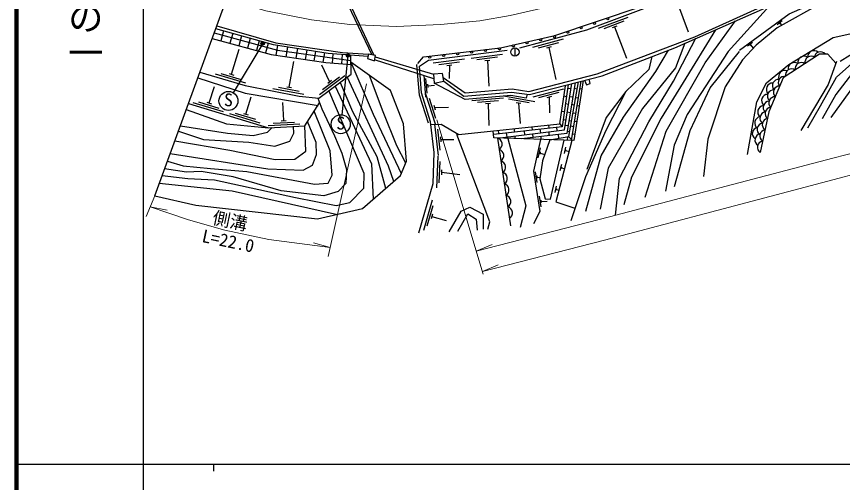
# Model space of a CAD drawing. Units: millimetres at full size, sheet at 1:1000; details may follow other scales. Extents: x 40000 to 680000, y 20000 to 380000.
# Drawn here: x 40000 to 157409, y 202409 to 268644 of the extents above; entities that cross this region are included whole.
import ezdxf
from ezdxf.enums import TextEntityAlignment as Align

# ---------------------------------------------------------------- set-up
doc = ezdxf.new("R2010")
doc.units = ezdxf.units.MM
doc.header["$LTSCALE"] = 1000
doc.linetypes.add('CHAIN', pattern=[18.5, 12, -1.5, 3.5, -1.5])
for name, color, linetype, lineweight in [('M-BGD', 7, 'Continuous', 25), ('M-BGD-EXST', 7, 'Continuous', 25), ('M-BMK', 2, 'CHAIN', 13), ('M-BMK-OTRS', 5, 'Continuous', 25), ('M-STR-HTXT', 7, 'Continuous', 13), ('M-TTL', 2, 'Continuous', 140), ('M-TTL-BAND', 7, 'Continuous', 25)]:
    doc.layers.add(name, color=color, linetype=linetype, lineweight=lineweight)
doc.styles.add('@ＭＳ ゴシック', font='')
doc.styles.add('ＭＳ ゴシック', font='')
doc.styles.get('@ＭＳ ゴシック').set_extended_font_data('@MS Gothic')
doc.styles.get('ＭＳ ゴシック').set_extended_font_data('MS Gothic')

msp = doc.modelspace()

# ---------------------------------------------------------------- hatches: boundary and pattern name
at = {"layer": 'M-BGD-EXST'}
for points in [[(75219, 264945, -1), (74780, 264705, -0.41421), (74880, 265045, -0.41421)], [(87330, 263219, -1), (86891, 262980, -0.41421), (86991, 263319, -0.41421)]]:
    msp.add_hatch(color=256, dxfattribs=at).paths.add_polyline_path(points)

# ---------------------------------------------------------------- linework, layer by layer
at = {"layer": 'M-BGD'}
for p, q in [((85104, 274550), (90517, 263188)), ((85512, 274538), (90781, 263137)), ((133941, 270523), (135480, 266447)), ((126909, 268510), (122699, 266921)), ((126313, 267965), (123506, 266905)), ((148850, 268013), (148122, 267483)), ((148624, 267737), (148454, 267614)), ((69432, 266604), (69047, 265188)), ((125343, 267278), (124688, 267031)), ((125016, 267154), (126686, 262728)), ((148539, 267675), (148759, 267372)), ((70727, 266239), (70344, 264835)), ((71982, 265886), (71602, 264493)), ((73207, 265541), (72830, 264158)), ((117696, 265410), (113352, 264238)), ((74470, 265186), (74096, 263813)), ((75759, 264823), (75389, 263461)), ((77080, 264521), (76873, 263138)), ((78496, 264302), (78291, 262927)), ((110849, 264199), (110849, 262999)), ((117050, 264925), (114154, 264144)), ((116018, 264336), (115342, 264153)), ((115680, 264244), (116650, 259700)), ((144625, 264942), (143897, 264412)), ((144399, 264666), (144229, 264542)), ((144314, 264604), (144707, 264124)), ((70577, 260427), (71633, 264006)), ((79920, 264082), (79716, 262715)), ((81253, 263876), (81050, 262516)), ((82484, 263686), (82282, 262332)), ((83758, 263489), (83557, 262142)), ((84947, 263355), (84846, 262017)), ((86273, 263257), (86173, 261917)), ((109093, 263247), (104629, 262683)), ((78747, 258599), (79431, 262255)), ((99341, 259804), (90906, 262495)), ((90988, 262933), (99295, 260427)), ((103694, 262565), (99230, 262000)), ((102988, 262173), (100012, 261797)), ((108387, 262855), (105410, 262479)), ((107283, 262413), (106589, 262326)), ((106936, 262369), (107152, 258747)), ((84513, 259402), (83384, 261713)), ((101885, 261731), (101190, 261643)), ((101537, 261687), (101484, 259839)), ((68250, 260488), (72566, 259214)), ((69054, 260563), (71931, 259714)), ((70242, 260526), (70913, 260327)), ((83066, 257578), (86676, 260264)), ((83488, 258266), (85895, 260057)), ((84232, 259193), (84793, 259611)), ((97904, 260329), (98147, 257189)), ((98153, 259822), (98316, 257728)), ((67403, 256351), (68123, 258700)), ((76426, 258422), (80849, 257595)), ((77218, 258579), (80167, 258028)), ((78403, 258663), (79092, 258534)), ((98425, 259036), (98463, 258547)), ((98444, 258791), (99421, 258867)), ((117735, 258336), (113387, 257177)), ((118339, 258481), (118810, 258408)), ((120213, 259449), (118842, 251041)), ((119283, 258438), (119718, 258361)), ((120046, 258423), (120361, 258374)), ((72613, 254756), (73366, 257214)), ((98159, 257673), (99520, 253383)), ((113678, 256527), (109248, 257321)), ((117088, 257853), (114189, 257080)), ((116054, 257267), (115377, 257087)), ((115716, 257177), (115764, 254931)), ((118158, 257219), (117813, 257326)), ((119076, 257166), (118627, 257233)), ((64446, 256300), (75801, 252823)), ((65076, 256436), (69379, 255119)), ((65881, 256503), (68750, 255625)), ((67069, 256454), (67738, 256249)), ((77982, 253855), (77846, 256421)), ((98672, 257048), (99579, 254189)), ((99306, 256043), (99517, 255376)), ((109220, 257047), (104738, 256644)), ((108499, 256681), (105512, 256413)), ((107381, 256279), (106684, 256217)), ((107032, 256248), (107139, 253149)), ((112886, 256364), (109934, 256894)), ((111702, 256272), (111013, 256395)), ((111357, 256334), (111576, 253443)), ((118022, 256266), (118466, 256197)), ((119308, 256055), (118906, 256120)), ((119820, 257040), (119493, 257098)), ((119650, 255999), (119985, 255947)), ((70286, 254841), (74589, 253524)), ((71091, 254908), (73960, 254030)), ((72279, 254859), (72948, 254654)), ((99411, 255709), (101385, 255748)), ((117856, 255102), (117483, 255158)), ((118719, 254973), (118286, 255040)), ((119463, 254847), (119105, 254910)), ((76500, 253476), (79496, 253635)), ((77632, 253837), (78331, 253874)), ((117699, 254010), (118115, 253945)), ((118541, 253876), (118911, 253820)), ((119285, 253759), (119637, 253704)), ((75767, 253137), (80260, 253375)), ((99438, 253346), (99950, 248876)), ((99822, 252635), (100163, 249655)), ((108478, 252471), (108534, 251974)), ((110714, 252709), (110768, 252223)), ((113238, 252977), (113291, 252504)), ((114398, 252627), (114460, 252108)), ((115621, 253231), (115673, 252769)), ((116875, 252399), (116820, 252896)), ((117217, 253400), (117552, 252978)), ((118415, 253100), (117994, 253166)), ((119157, 252974), (118773, 253042)), ((100250, 251527), (100330, 250832)), ((108359, 251374), (110220, 238874)), ((109609, 252094), (109676, 251533)), ((110834, 251672), (110822, 251296)), ((112142, 252376), (112207, 251837)), ((113354, 251975), (113415, 251448)), ((114548, 251578), (114535, 251178)), ((115709, 251711), (115705, 252258)), ((117085, 251345), (117026, 251862)), ((118632, 252247), (118285, 252303)), ((118302, 251543), (118287, 251058)), ((118866, 251186), (118484, 251573)), ((119354, 251877), (118988, 251937)), ((100290, 251179), (102149, 251142)), ((114423, 250001), (114111, 248534)), ((114450, 249407), (114377, 249065)), ((114414, 249236), (115077, 249028)), ((118032, 250062), (117826, 249186)), ((118041, 249706), (117993, 249501)), ((118017, 249603), (118595, 249465)), ((99879, 248783), (99721, 244286)), ((100152, 248023), (100047, 245025)), ((100412, 246863), (100387, 246163)), ((117455, 247605), (117249, 246729)), ((117464, 247249), (117416, 247044)), ((117440, 247147), (117878, 247044)), ((100399, 246513), (103016, 246172)), ((113726, 246548), (113961, 245067)), ((113964, 246004), (114019, 245658)), ((113992, 245831), (114436, 245780)), ((116731, 244523), (116525, 243647)), ((114275, 243085), (114510, 241604)), ((116740, 244167), (116692, 243962)), ((116716, 244064), (117114, 243971)), ((99081, 242549), (97832, 238225)), ((114513, 242541), (114568, 242195)), ((114540, 242368), (115443, 242383)), ((99161, 241745), (98328, 238863)), ((99130, 240557), (98936, 239884)), ((99033, 240220), (101089, 239626))]:
    msp.add_line(p, q, dxfattribs=at)
for points in [[(97051, 261956), (97860, 262926), (108778, 264200), (116524, 265947), (128775, 270051), (141873, 275613), (155634, 282149), (169673, 288205), (182547, 292992), (194807, 296372), (206431, 298705), (220369, 300197), (235467, 300497), (253771, 298549), (278233, 294077), (328035, 283176), (336802, 279749), (337672, 278407)], [(100646, 259985), (103777, 257783), (110450, 258348), (112825, 257968), (122550, 260478), (136416, 265755), (162213, 277438), (172584, 282156), (182733, 285861), (191628, 288701), (198068, 290224), (200118, 291458)], [(100724, 259440), (103582, 257333), (110376, 257901), (112896, 257555), (123229, 260229), (133561, 264209), (166207, 278636), (173858, 282103), (188214, 287123), (198137, 289726), (198068, 290224)], [(143895, 249040), (145221, 256535), (146589, 259226), (149779, 261835), (156078, 265645), (176547, 270158), (191724, 270865), (214276, 274640), (223359, 278044), (234796, 280363), (255440, 282644), (275556, 280576), (288733, 277387), (306193, 273862), (327131, 268060), (332228, 267398), (335377, 262304), (342927, 258440), (354864, 255133)], [(111560, 264185), (121066, 266749), (137795, 273064), (153037, 280154)], [(142781, 263884), (149834, 269010), (154397, 271082), (166111, 274921), (167593, 276042), (166207, 278636)], [(168058, 274250), (154414, 270520), (148125, 267019), (145128, 264591), (143211, 262467), (140726, 258666), (138268, 251203), (137669, 245906)], [(152493, 252843), (154303, 255964), (156575, 260043), (160000, 263112), (162628, 264573), (179312, 269170), (184196, 269791), (191812, 269313), (195491, 269936), (204798, 273053)], [(147023, 270158), (141172, 263650), (135316, 254716), (133463, 250352), (132272, 243840)], [(157068, 262314), (159851, 263983), (170244, 267809), (177777, 270216)], [(191571, 268110), (188029, 268505), (184882, 269276), (182349, 269177), (170080, 266171), (163404, 263788), (158834, 260660), (156480, 257560), (154541, 254101)], [(129362, 242977), (132339, 252333), (137897, 262052), (142212, 268032)], [(155800, 254271), (159738, 259749), (163320, 262498), (170624, 265217), (180323, 267692), (183141, 267892), (186940, 267437)], [(89959, 262983), (84323, 263402), (76529, 264606), (68324, 266915)], [(68466, 267304), (76861, 264916), (86320, 263545), (90017, 263285)], [(139337, 266761), (134754, 259280), (131644, 254184), (127410, 245820), (126352, 241853)], [(67816, 265524), (76214, 263236), (83946, 262084), (87550, 261814)], [(68100, 266302), (77076, 263850), (87536, 262410)], [(125163, 240413), (125711, 245689), (129875, 253690), (133371, 259433), (136583, 265544)], [(134997, 264843), (133690, 261351), (128973, 255561), (124111, 247065), (122945, 241238)], [(66066, 260734), (72488, 258839), (80182, 257313), (82982, 257039), (87583, 260463), (87518, 263164)], [(90020, 263303), (89897, 262664), (90882, 262365), (91017, 263092), (90017, 263285)], [(97195, 237917), (99216, 244910), (99371, 249309), (98869, 253696), (97574, 257780), (97280, 261569), (98572, 262447), (109734, 263858)], [(120948, 240992), (123118, 248820), (126292, 254333), (130866, 260827), (132690, 263873)], [(133529, 244501), (135746, 252435), (138591, 258518), (142770, 263656)], [(156457, 262008), (155312, 263298), (154163, 263298), (148976, 259912), (146943, 255112), (145706, 249310)], [(59639, 243138), (65496, 241848), (82786, 239893), (89204, 241377), (94559, 246062), (95419, 248104), (94989, 253379), (93140, 258107), (87542, 262178)], [(87542, 262178), (90675, 254744), (94672, 246332)], [(98542, 253468), (97301, 257471), (96886, 261758), (96952, 261838)], [(130290, 262949), (129878, 261135), (126633, 258007), (123822, 254271), (121069, 246916)], [(156550, 262268), (155371, 258969), (151481, 252461)], [(65771, 259927), (72520, 257761), (82857, 256015)], [(87011, 260038), (92830, 247414), (93596, 245219)], [(90119, 260303), (92063, 255165), (93999, 250287), (95316, 247859)], [(99295, 260427), (99386, 259180), (100724, 259440), (100568, 260530), (99294, 260438)], [(120541, 259534), (119223, 251029), (107841, 251390), (107735, 252392)], [(120743, 259586), (121022, 258948), (121559, 259127), (121396, 259755)], [(85282, 258751), (90458, 247725), (90705, 242690)], [(85996, 259283), (87747, 255127), (91232, 248741), (92460, 244226)], [(98916, 253285), (100375, 253322), (102882, 251875), (117217, 253400), (118035, 258790)], [(112584, 257598), (112447, 257048), (110272, 257438), (103760, 256853), (99386, 259180)], [(118411, 258982), (117552, 252978), (107788, 251891)], [(108359, 251374), (117894, 252522), (118920, 259114)], [(119413, 259242), (118236, 252001), (111815, 251264)], [(115811, 251137), (118513, 251577), (119896, 259367)], [(60703, 246052), (64373, 245621), (68142, 245451), (79636, 242895), (85441, 241768), (87368, 242228), (89380, 244256), (89431, 246335), (84413, 258104)], [(126633, 258007), (123793, 252418), (120865, 245835), (118778, 239609)], [(82810, 257056), (83383, 255513), (85180, 251693), (86250, 249213), (86918, 246894), (86825, 244888), (85715, 243758), (83670, 243135), (77598, 243851), (70809, 245853), (66228, 246612), (64150, 246519), (61051, 247004)], [(64133, 255443), (69871, 253411), (75801, 252823), (80967, 253098), (83070, 256355)], [(61442, 248076), (63706, 247428), (67571, 247017), (72737, 246594), (82374, 244798), (84305, 244970), (84868, 246106), (84604, 249564), (82312, 255181)], [(61836, 249153), (75724, 246987), (80738, 246798), (82069, 247491), (82632, 249046), (82594, 250732), (81366, 253715)], [(62507, 250989), (70317, 249667), (76775, 248316), (79550, 248386), (81135, 249504), (80967, 253098)], [(63003, 252349), (66587, 251158), (73045, 250786), (76729, 250203), (78873, 250902), (79433, 252044), (79382, 253013)], [(63287, 253126), (69986, 252070), (73630, 251728), (75658, 252199), (76351, 252853)], [(106991, 238403), (107266, 239477), (102583, 251893)], [(109832, 251327), (112418, 241743), (111616, 238667)], [(114468, 251180), (113505, 246654), (114410, 240942), (113479, 239184)], [(115811, 251137), (114772, 248153), (114410, 245594), (115134, 242725), (115884, 242699), (117851, 251072)], [(118936, 251038), (116686, 242312), (119375, 241390)], [(60299, 244946), (70635, 243855), (85629, 240510)], [(101521, 238033), (103225, 240971), (104428, 241522), (106348, 240537), (106315, 238417)], [(102724, 238150), (104144, 240587), (105329, 239836), (105463, 238284)]]:
    msp.add_lwpolyline(points, dxfattribs=at)
for centre, radius in [((122159, 267677), 150), ((124056, 268312), 150), ((118366, 266406), 150), ((120263, 267042), 150), ((114516, 265341), 150), ((116467, 265781), 150), ((108661, 264036), 150), ((110849, 263599), 600), ((110614, 264461), 150), ((112565, 264901), 150), ((98728, 262876), 150), ((100715, 263108), 150), ((102701, 263340), 150), ((104688, 263572), 150), ((106674, 263804), 150)]:
    msp.add_circle(centre, radius, dxfattribs=at)
for centre, start, end in [((151953, 262130), 54.85972, 191.42787), ((152950, 262115), 54.85972, 191.42787), ((153350, 262911), 46.91289, 183.48103), ((154289, 262735), 39.43334, 176.00149), ((150571, 261228), 54.85972, 191.42787), ((151568, 261213), 54.85972, 191.42787), ((149215, 260091), 68.52561, 205.09375), ((150187, 260310), 54.85972, 191.42787), ((148320, 258812), 84.86906, 221.4372), ((149172, 259259), 80.68444, 217.25259), ((147463, 258291), 86.83509, 223.40324), ((148472, 257879), 88.75885, 225.32699), ((146790, 256695), 90.65713, 227.22527), ((147635, 257336), 88.75885, 225.32699), ((147828, 256360), 88.75885, 225.32699), ((146240, 255091), 94.73728, 231.30543), ((147015, 255725), 92.34675, 228.9149), ((146544, 254178), 97.22884, 233.79699), ((147293, 254845), 95.78246, 232.3506), ((145814, 253515), 98.4532, 235.02135), ((146887, 253277), 99.67314, 236.24128), ((145473, 251995), 99.78238, 236.35053), ((146169, 252586), 99.67314, 236.24128), ((146543, 251664), 99.67314, 236.24128), ((108156, 250511), 300.18019, 76.74833), ((145850, 251076), 99.90761, 236.47576), ((146199, 250050), 99.67314, 236.24128), ((108399, 248879), 300.18019, 76.74833), ((108642, 247247), 300.18019, 76.74833), ((108885, 245615), 300.18019, 76.74833), ((109128, 243983), 300.18019, 76.74833), ((109371, 242351), 300.18019, 76.74833), ((109613, 240719), 300.18019, 76.74833)]:
    msp.add_arc(centre, 886, start, end, dxfattribs=at)
at = {"layer": 'M-BGD-EXST'}
for p, q in [((74999, 264825), (70815, 257801)), ((87110, 263099), (86225, 254680))]:
    msp.add_line(p, q, dxfattribs=at)
for centre, radius in [((74999, 264825), 250), ((87110, 263099), 250), ((70124, 256642), 1350), ((86084, 253337), 1350)]:
    msp.add_circle(centre, radius, dxfattribs=at)
at = {"layer": 'M-BMK'}
msp.add_lwpolyline([(69870, 271149), (75419, 269474), (81916, 268166), (87374, 267517), (94027, 267243), (100250, 267486), (105840, 268022), (110156, 268777), (116592, 270279), (122680, 272145), (127747, 274035), (135215, 277189), (141214, 280008), (150421, 284107), (160689, 288645)], dxfattribs=at)
at = {"layer": 'M-BMK-OTRS'}
msp.add_line((59639, 243138), (78121, 293737), dxfattribs=at)
at = {"layer": 'M-STR-HTXT'}
for p, q in [((89768, 259065), (84295, 234533)), ((99761, 253964), (106329, 232007)), ((59639, 243138), (58445, 240236)), ((59009, 241607), (61418, 241135)), ((84577, 235797), (82212, 236455)), ((105351, 235275), (107619, 236216)), ((106215, 232387), (108484, 233325))]:
    msp.add_line(p, q, dxfattribs=at)
for points in [[(105351, 235275), (124303, 240187), (137094, 243544), (156046, 248504), (165270, 250869), (177064, 253992), (184355, 255492), (192692, 257002), (201248, 258348), (208631, 259232), (215598, 259977), (224840, 260647), (233526, 261025), (241377, 261140), (249232, 261018), (258574, 260684), (265893, 260178), (276714, 258962), (305388, 255653), (320294, 253870), (331811, 252527)], [(331097, 249201), (315013, 251124), (283927, 254885), (269696, 256801), (263282, 257503), (256024, 257908), (245213, 258228), (236618, 258270), (227961, 257886), (217697, 257211), (211136, 256585), (204140, 255765), (197020, 254760), (183407, 252346), (177264, 250982), (168012, 248580), (147987, 243293), (123573, 236862), (106215, 232387)], [(84577, 235797), (75865, 236952), (69616, 238263), (64454, 239724), (59009, 241607)]]:
    msp.add_lwpolyline(points, dxfattribs=at)
at = {"layer": 'M-TTL'}
msp.add_line((40000, 380000), (40000, 20000), dxfattribs=at)
at = {"layer": 'M-TTL-BAND'}
for p, q in [((58000, 370000), (58000, 20000)), ((40000, 205000), (579000, 205000)), ((68000, 205000), (68000, 204000))]:
    msp.add_line(p, q, dxfattribs=at)

# ---------------------------------------------------------------- texts
at = {"layer": 'M-BGD-EXST', "style": 'ＭＳ ゴシック'}
for p in [(69469, 255349), (85428, 252045)]:
    msp.add_text('S', height=1833, rotation=358.508, dxfattribs=at).set_placement(p, align=Align.BOTTOM_LEFT)
at = {"layer": 'M-STR-HTXT', "style": 'ＭＳ ゴシック'}
for s, p in [('側溝', (67614, 238683)), ('L=22.0', (66132, 236073))]:
    msp.add_text(s, height=1833, rotation=348.149, dxfattribs=at).set_placement(p, align=Align.BOTTOM_LEFT)
at = {"layer": 'M-TTL-BAND', "style": '@ＭＳ ゴシック'}
msp.add_text('縮尺千分の一', height=3666, rotation=270, dxfattribs=at).set_placement((49777, 261030), align=Align.MIDDLE_RIGHT)

doc.saveas('drawing.dxf')
